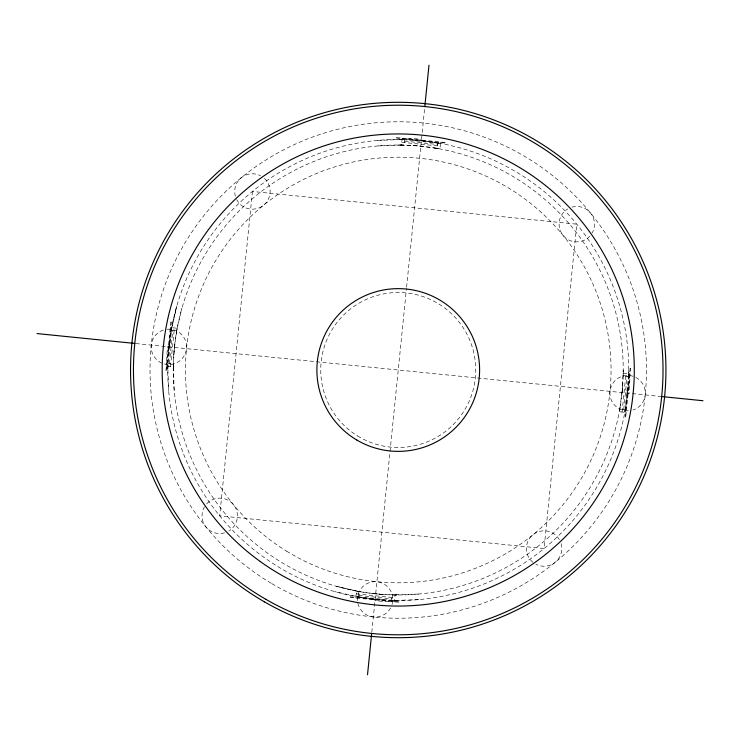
<?xml version="1.0" encoding="UTF-8"?>
<svg xmlns="http://www.w3.org/2000/svg" width="740" height="740" viewBox="0 0 740 740"><rect width="100%" height="100%" fill="white"/><g stroke="black" fill="none" stroke-linecap="round" stroke-linejoin="round"><path stroke-width="0.56" stroke-dasharray="3.7 2.78" d="M623.21 373.423L628.732 373.765L624.837 412.319L619.324 411.764L619.824 409.044M167.786 364.755L167.73 370L171.652 327.681M173.29 366.411L173.262 370L174.131 350.279L176.592 331.455M622.192 391.617L623.228 370A224.988 224.988 0 0 0 285.751 175.158A224.988 224.988 0 0 0 285.751 564.842A224.988 224.988 0 0 0 623.228 370M628.686 376.059L628.769 370A230.519 230.519 0 0 0 282.985 170.367A230.519 230.519 0 0 0 282.985 569.634A230.519 230.519 0 0 0 628.769 370M623.21 373.589L623.163 375.504M173.29 366.198L173.354 363.525M168.267 354.266L171.236 329.938L176.629 306.573L170.672 333.287M173.78 354.821L174.816 343.656M622.719 385.179L619.907 408.545M628.223 385.734L625.337 409.608M169.423 363.618L172.753 330.577M170.524 366.513L174.409 327.959M355.792 597.966L355.848 597.411M375.125 599.354L355.931 596.607L356.486 591.075L336.339 586.302L359.196 591.574M402.098 138.704L402.153 138.149M358.687 596.865L358.965 594.118M404.493 142.552L404.771 139.795M371.813 632.201L389.897 452.797M390.017 451.65L406.482 288.35M406.593 287.203L424.686 107.8M391.728 600.205L392.006 597.448M437.534 145.882L437.812 143.135M394.337 601.851L394.392 601.296M421.375 140.646L440.541 143.394L440.004 148.925L437.294 148.426M440.642 142.589L440.698 142.034M622.09 412.041L625.975 373.487M623.737 409.424L627.076 376.382M168.887 346.875L169.303 343.101M622.1 392.57L621.896 394.476M627.603 393.125L627.4 395.031M176.185 333.842L177.174 328.236L171.643 327.681M619.473 410.94L620.305 406.158M624.856 412.291L625.827 406.713M176.675 330.956L177.017 329.069M625.263 410.062L624.921 411.949M177.101 328.606L181.947 308.09M378.029 145.928L401.672 145.04M418.461 594.072L389.351 594.812L374.718 593.748L359.696 591.658M377.529 140.415L402.014 139.508L440.568 143.394M418.96 599.585L394.476 600.491L355.931 596.588M436.794 148.342L417.971 145.882L398.25 145.012L401.459 145.04L402.014 139.508L398.25 139.481L404.308 139.555M392.996 600.464L398.25 600.519L394.476 600.491L395.04 594.96L398.25 594.988L391.775 594.895M401.839 145.04L403.753 145.077M413.984 140.017L423.28 140.84M413.429 145.53L422.725 146.353M383.07 594.47L371.906 593.434M382.515 599.983L371.351 598.947M404.632 141.174L437.673 144.504M401.737 142.274L440.282 146.159M170.283 327.543L170.829 327.598M629.546 373.848L630.101 373.904M171.375 330.438L174.131 330.715M625.698 376.244L628.445 376.521M135.836 343.545L315.443 361.647M316.276 361.74L660.45 396.437M168.045 363.479L170.801 363.756M622.368 409.285L625.115 409.562M166.398 366.096L166.944 366.152M625.661 412.402L626.216 412.457M356.208 593.841L394.753 597.726M358.826 595.496L391.867 598.827M434.963 142.422L440.189 143.329M434.408 147.935L439.19 148.768M357.309 591.232L362.091 592.065M361.536 597.578L334.822 591.621M174.168 390.221L173.29 366.763L167.758 366.235L168.665 390.711M390.591 607.984A17.714 17.714 0 0 1 360.537 609.399A17.714 17.714 0 0 1 372.581 581.825A17.714 17.714 0 0 1 391.96 604.839M561.114 543.697A17.714 17.714 0 0 1 535.936 564.259M532.948 562.308A17.714 17.714 0 0 1 532.874 534.817A17.714 17.714 0 0 1 559.801 540.376M628.352 410.82A17.714 17.714 0 0 1 611.24 386.345A17.714 17.714 0 0 1 640.646 381.146A17.714 17.714 0 0 1 632.968 410.006M571.946 207.135A17.714 17.714 0 0 1 592.074 233.109M589.817 236.153A17.714 17.714 0 0 1 563.057 235.376A17.714 17.714 0 0 1 567.645 209.004M264.402 178.423A17.714 17.714 0 0 1 263.181 205.535A17.714 17.714 0 0 1 236.698 199.624M235.376 196.304A17.714 17.714 0 0 1 260.554 175.741M167.018 329.263A17.714 17.714 0 0 1 185.527 352.952A17.714 17.714 0 0 1 156.103 359.131A17.714 17.714 0 0 1 163.522 329.994M206.673 503.848A17.714 17.714 0 0 1 233.433 504.625A17.714 17.714 0 0 1 228.854 530.996M224.553 532.865A17.714 17.714 0 0 1 204.425 506.891M628.695 374.329A19.36 1.73 -84.2 0 1 628.935 393.338M402.579 139.555A19.36 1.73 5.8 0 1 421.587 139.314M167.804 365.671A19.36 1.73 -84.2 0 1 167.564 346.662M393.921 600.445A19.36 1.73 5.8 0 1 374.903 600.686M170.838 322.039L165.843 371.6L166.389 371.656L171.393 322.094L170.838 322.039M252.423 191.466L219.715 515.826L544.076 548.534L576.774 224.174L252.423 191.466M350.344 596.856L350.288 597.411L399.85 602.406L399.905 601.851L350.344 596.856M396.649 137.594L396.594 138.149L446.155 143.144L446.211 142.589L396.649 137.594M630.101 368.344L625.106 417.906L625.652 417.961L630.656 368.4L630.101 368.344M271.876 583.657A248.233 248.233 0 0 0 646.464 372.608A248.233 248.233 0 0 0 276.399 153.735A248.233 248.233 0 0 0 271.876 583.657M286.528 551.124A212.806 212.806 0 0 0 610.962 376.188A212.806 212.806 0 0 0 297.249 182.688A212.806 212.806 0 0 0 286.528 551.124M357.568 435.953A77.487 77.487 0 0 0 475.7 372.257A77.487 77.487 0 0 0 361.471 301.791A77.487 77.487 0 0 0 357.568 435.953"/><path stroke-width="1.11" d="M367.521 674.751L371.693 633.357M424.797 106.643L428.978 65.25M37 333.574L134.893 343.443M661.061 396.501L703 400.729M264.402 601.833A267.695 267.695 0 0 0 665.935 370A267.695 267.695 0 0 0 264.402 138.167A267.695 267.695 0 0 0 264.402 601.833M265.854 599.308A264.772 264.772 0 0 0 663.022 370A264.772 264.772 0 0 0 265.854 140.692A264.772 264.772 0 0 0 265.854 599.308M260.304 561.558A236.051 236.051 0 0 0 633.107 393.68A236.051 236.051 0 0 0 301.319 154.762A236.051 236.051 0 0 0 260.304 561.558M356.828 440.032A81.363 81.363 0 0 0 479.603 370.851A81.363 81.363 0 0 0 358.308 299.117A81.363 81.363 0 0 0 356.828 440.032"/></g></svg>
